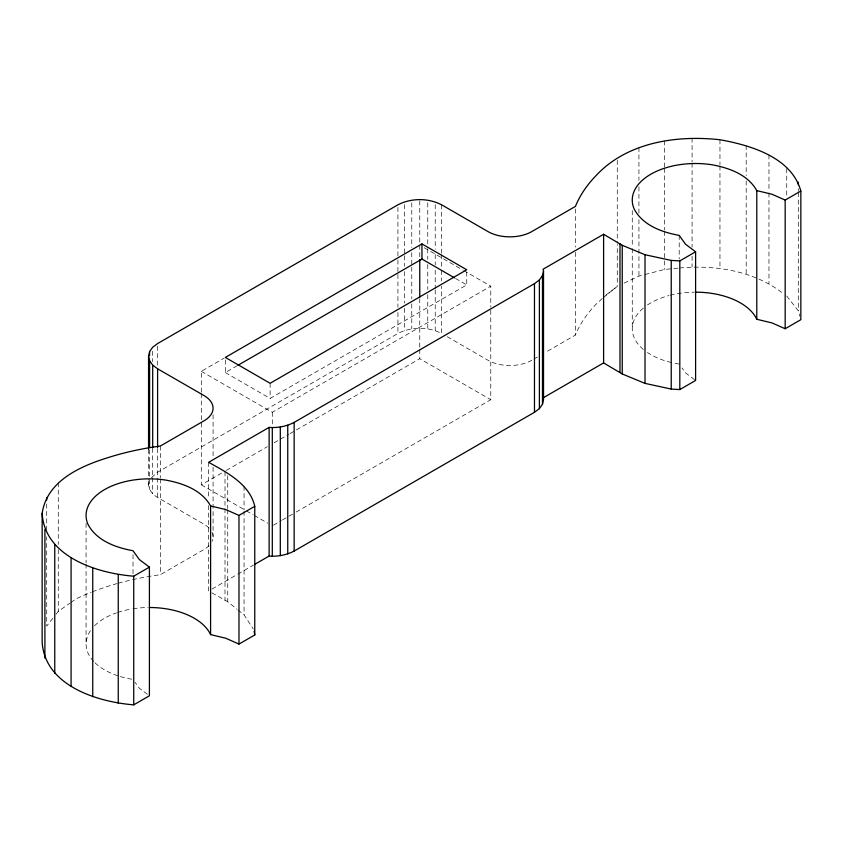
<?xml version="1.0" encoding="UTF-8"?>
<svg xmlns="http://www.w3.org/2000/svg" width="843" height="843" viewBox="0 0 843 843"><rect width="100%" height="100%" fill="white"/><g stroke="black" fill="none" stroke-linecap="round" stroke-linejoin="round"><path stroke-width="0.63" stroke-dasharray="4.21 3.16" d="M208.938 527.95A30.896 17.84 0 0 0 204.027 524.251L157.599 497.444C151.635 494.146 146.492 487.159 149.601 480.215M151.455 477.633L157.599 472.217L397.928 333.47C411.352 326.557 428.191 326.557 441.616 333.47L441.616 286.209M52.877 618.235L46.713 626.096L46.713 536.822M55.965 614.305L58.272 611.365L69.779 603.272M602.26 298.485L595.864 304.46A204.691 118.178 0 0 0 575.442 335.05L545.189 352.511M603.261 297.674L617.266 286.388L617.266 244.375M605.843 295.134L617.266 286.388M70.823 602.534L76.049 598.857A204.691 118.178 0 0 1 91.202 592.26M201.298 392.185L201.298 371.31L224.059 358.17M225.334 359.961L225.334 372.574L236.693 366.01M225.334 372.574L270.118 398.433L466.748 284.902L466.748 272.289M201.298 371.31L272.3 412.301L490.774 286.167L490.774 307.042M201.298 393.491L201.298 484.83L225.197 471.037M226.335 470.383L267.294 446.727M274.123 442.786L288.917 434.25M290.055 433.587L419.772 358.696L490.774 399.687L490.774 308.348M118.199 583.261A204.691 118.178 0 0 1 160.339 574.705L204.027 549.478A30.896 17.84 0 0 0 208.938 545.779M533.988 358.981L537.339 357.042M273.438 525.168L281.404 520.574M282.542 519.91L295.061 512.692M296.199 512.028L490.774 399.687M211.983 589.036L236.641 574.8M237.758 574.157L253.448 565.095M624.105 283.143L638.931 276.125L643.789 274.85M645 274.533L664.442 269.454L678.267 268.127M679.521 268.011C715.496 264.607 754.633 270.982 783.6 293.817M211.899 592.861L227.736 601.723L236.915 609.12M424.282 247.779L462.596 269.897M463.724 270.55L490.774 286.167M455.547 278.443L466.748 284.902M447.285 336.736L488.044 360.277A30.896 17.84 0 0 0 531.743 360.277M201.298 484.83L245.25 510.215M246.377 510.858L253.142 514.767M254.27 515.421L267.789 523.229M694.59 379.698L685.538 372.88L682.019 367.98M147.399 694.284L139.348 688.225L135.122 682.345M237.937 609.942L244.059 614.874L253.216 628.931M786.73 296.019L798.289 310.751L799.891 316.336M798.289 188.653L798.289 191.287M798.289 192.594L798.289 310.751M786.73 168.674L786.73 197.557M768.964 154.859L768.964 191.614M768.964 192.931L768.964 283.522M746.181 145.439L746.181 175.629M746.181 180.887L746.181 274.101M719.964 139.738L719.964 164.68M719.964 165.997L719.964 268.401M692.082 138.157L692.082 161.782M692.082 163.099L692.082 247.125M692.082 256.314L692.082 266.809M679.205 235.397L679.205 259.033M664.442 140.792L664.442 167.051M664.442 168.358L664.442 230.065M664.442 231.372L664.442 269.454M638.931 147.462L638.931 180.286M638.931 186.851L638.931 213.11M638.931 219.675L638.931 276.125M632.261 210.581L632.261 247.347M632.261 248.653L632.261 328.738M617.266 160.349L617.266 243.058M575.442 209.011L575.442 247.083M575.442 252.342L575.442 335.05M441.616 204.807L441.616 253.385M441.616 254.702L441.616 269.138M441.616 270.455L441.616 280.951M435.22 204.596L435.22 249.233M435.22 254.491L435.22 264.997M435.22 270.245L435.22 288.622M435.22 289.939L435.22 330.635M427.77 202.815L427.77 247.452M427.77 248.769L427.77 259.275M427.77 264.523L427.77 289.465M427.77 294.723L427.77 328.854M419.772 200.897L419.772 242.91M419.772 245.176L419.772 258.664M419.772 298.675L419.772 348.254M419.772 349.56L419.772 358.696M411.774 202.815L411.774 247.452M411.774 252.71L411.774 265.84M411.774 267.147L411.774 298.654M411.774 303.912L411.774 328.854M404.324 204.596L404.324 254.491M404.324 255.798L404.324 266.304M404.324 271.562L404.324 303.069M404.324 308.317L404.324 330.635M397.928 207.431L397.928 258.632M397.928 259.95L397.928 273.079M397.928 274.396L397.928 307.21M397.928 312.468L397.928 333.47M272.3 412.301L272.3 425.357M270.118 383.291L270.118 398.433M244.059 486.211L244.059 509.846M244.059 511.153L244.059 614.874M227.736 475.694L227.736 508.508M227.736 509.825L227.736 601.723M225.007 471.774L225.007 600.437M213.079 414.767L213.079 456.78M213.079 467.285L213.079 536.865M208.621 462.312L208.621 499.077M208.621 505.631L208.621 590.975M160.339 446.042L160.339 477.549M160.339 478.866L160.339 574.705M157.599 346.188L157.599 365.883M157.599 448.592L157.599 497.444M152.688 351.194L152.688 361.7M152.688 448.339L152.688 493.756M149.601 450.025L149.601 489.446M148.558 449.382L148.558 479.583M148.558 480.9L148.558 484.83M133.015 554.683L133.015 574.378M86.07 523.292L86.07 562.681M86.07 563.999L86.07 644.084M58.272 482.702L58.272 544.409M58.272 549.657L58.272 611.365M46.713 503.998L46.713 530.258M131.698 679.184A63.341 36.565 0 0 1 120.149 676.507M117.735 675.749A63.341 36.565 0 0 1 94.553 662.366M93.668 661.439A63.341 36.565 0 0 1 92.013 628.615M94.553 625.791A63.341 36.565 0 0 1 116.45 612.85M117.735 612.408A63.341 36.565 0 0 1 131.698 608.973M133.015 608.762A63.341 36.565 0 0 1 148.147 607.518M679.205 364.06A63.341 36.565 0 0 1 672.651 362.827M671.355 362.522A63.341 36.565 0 0 1 647.445 352.5M643.388 349.445A63.341 36.565 0 0 1 643.388 308.032M647.445 304.987A63.341 36.565 0 0 1 668.815 295.598M670.08 295.271A63.341 36.565 0 0 1 694.337 292.184M212.025 532.249A30.896 17.84 0 0 1 212.025 541.48M92.33 591.818A204.691 118.178 0 0 1 116.977 583.598"/><path stroke-width="1.26" d="M148.558 449.382L148.558 356.178L149.601 351.552L152.688 347.253L157.599 343.554L397.928 204.807C411.352 197.894 428.191 197.894 441.616 204.807L488.044 231.614A30.896 17.84 0 0 0 531.743 231.614L575.442 206.387A204.691 118.178 0 0 1 595.864 175.797C626.95 142.225 676.444 134.964 719.964 139.738C750.597 145.249 791.503 157.241 800.85 191.034L800.85 319.687L785.17 328.738L772.051 322.932L756.782 319.276A63.341 36.565 0 0 0 695.601 292.173M254.565 564.452L269.128 556.043C277.716 556.759 286.504 555.021 294.154 551.059L534.473 412.301L539.383 408.613L542.47 404.313L542.47 275.65L543.524 271.035L543.103 269.202L603.609 234.27L622.239 245.302L645.011 254.723L671.228 260.424L679.816 260.909L695.601 251.794L685.538 244.217L679.205 235.397C662.071 232.225 643.378 225.65 634.421 209.549A63.341 36.565 0 0 1 711.987 164.754C729.132 167.936 747.815 174.512 756.782 190.613L756.782 319.276M542.47 404.313L543.524 399.687L543.524 271.035M542.47 275.65L539.383 279.95L534.473 283.648L294.154 422.396C286.504 426.368 277.716 428.096 269.128 427.38L208.621 462.312C227.062 472.565 249.665 484.114 254.765 506.306L254.765 634.969L238.98 644.084L225.871 638.267L210.592 634.61L210.592 505.958C201.625 489.857 182.942 483.271 165.808 480.099A63.341 36.565 0 0 0 88.23 524.883C97.187 540.985 115.881 547.571 133.015 550.742L139.348 559.562L149.411 567.139L149.411 695.791L133.731 704.843C97.272 701.945 44.711 685.644 42.15 642.05L42.15 513.387C46.734 481.342 79.716 466.4 107.356 457.833A204.691 118.178 0 0 1 160.339 446.042L204.027 420.815A30.896 17.84 0 0 0 204.027 395.588L157.599 368.791L152.688 365.093L149.601 360.793L148.558 356.178M421.953 243.912L225.334 357.432L270.118 383.291L466.748 269.771L421.953 243.912L421.953 259.054L237.831 365.356M42.15 513.387C44.711 556.981 97.272 573.282 133.731 576.19L149.411 567.139M210.592 505.958L225.871 509.604L238.98 515.421L254.765 506.306M756.782 190.613L772.051 194.269L785.17 200.076L800.85 191.034M543.103 397.864L603.609 362.922L622.239 373.965L645.011 383.386L671.228 389.076L679.816 389.571L695.601 380.456L695.601 251.794M421.953 259.054L454.43 277.8M254.133 631.249L254.765 634.969M798.289 182.099L798.289 184.722M785.17 200.076L785.17 328.738M679.816 260.909L679.816 389.571M671.228 260.424L671.228 389.076M645.011 254.723L645.011 383.386M622.239 245.302L622.239 373.965M619.995 243.722L619.995 372.385M603.609 234.27L603.609 362.922M539.383 279.95L539.383 408.613M534.473 283.648L534.473 412.301M419.772 259.528L419.772 297.368M294.154 422.396L294.154 551.059M287.748 425.23L287.748 553.893M280.298 427.011L280.298 555.674M272.3 427.622L272.3 556.275M269.128 427.38L269.128 556.043M238.98 515.421L238.98 644.084M157.599 368.791L157.599 447.559M152.688 365.093L152.688 447.802M149.601 351.552L149.601 355.493M149.601 360.793L149.601 447.443M133.731 576.19L133.731 704.843M118.252 574.715L118.252 703.368M92.741 568.034L92.741 696.697M71.086 557.771L71.086 686.434M54.763 544.631L54.763 673.283M46.713 497.433L46.713 500.057M44.9 529.488L44.9 658.151M149.411 607.508A63.341 36.565 0 0 1 210.592 634.61"/></g></svg>
